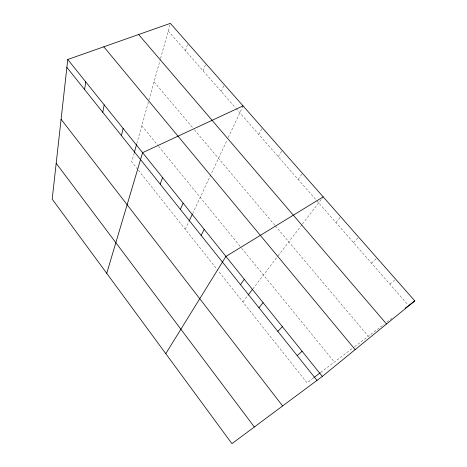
<?xml version="1.0" encoding="UTF-8"?>
<svg xmlns="http://www.w3.org/2000/svg" width="467" height="467" viewBox="0 0 467 467"><rect width="100%" height="100%" fill="white"/><g stroke="black" fill="none" stroke-linecap="round" stroke-linejoin="round"><path stroke-width="0.35" stroke-dasharray="2.33 1.75" d="M134.163 153.059L131.723 161.798L138.01 169.725M136.778 143.69L148.751 100.779M148.944 100.084L160.368 59.146M160.56 58.468L170.356 23.35M185.504 50.734L187.892 43.262M203.192 70.937L205.848 63.646M221.294 91.614L224.23 84.521M185.265 229.291L188.808 221.732M192.626 213.588L227.009 140.176M228.246 137.537L243.062 105.898M258.823 134.478L262.355 127.806M278.279 156.702L282.132 150.263M298.22 179.474L302.406 173.28M242.893 301.939L247.65 295.716M252.805 288.968L277.725 256.377M278.145 255.828L301.991 224.633M302.423 224.067L322.785 197.43M335.901 222.514L340.741 216.805M353.507 242.624L358.662 237.154M371.493 263.16L376.968 257.942M389.863 284.146L395.677 279.184M313.357 378.031L307.058 382.817L218.387 271.041M320.765 372.397L353.986 347.139M354.552 346.712L384.166 324.197M386.962 322.072L393.669 316.976M168.225 30.997L235.555 107.9M236.033 108.449L316.287 200.109M316.76 200.652L408.17 305.056M154.04 81.836L192.55 127.573M194.412 129.779L274.829 225.275M275.297 225.83L368.294 336.263M141.805 125.676L158.243 145.85M158.698 146.405L241.246 247.72M241.702 248.281L334.395 362.036M138.46 170.292L217.949 270.486"/><path stroke-width="0.7" d="M67.756 59.49L52.193 199.123L231.93 443.65L322.318 376.425L414.807 300.906L170.356 23.35L67.756 59.49L322.318 376.425M84.591 89.541L85.741 81.883M102.758 112.278L104.194 104.859M121.402 135.611L123.142 128.443M134.35 152.388L136.592 144.356M106.739 273.329L142.593 152.668L243.062 105.898M160.199 184.161L162.58 177.548M180.385 209.42L183.117 203.116M189.1 221.101L192.328 214.213M201.125 235.38L204.225 229.396M165.779 353.653L225.935 256.424L323.199 196.887M240.476 284.625L244.299 279.289M248.082 295.15L252.378 289.528M258.928 307.718L263.102 302.698M277.818 331.36L282.36 326.678M297.17 355.58L302.096 351.242M313.929 377.593L320.199 372.829M405.181 308.22L408.065 306.031M408.643 305.593L414.807 300.906M138.623 34.529L386.524 323.999M103.808 46.788L355.165 349.602M66.874 67.371L316.994 380.383M61.089 119.266L282.617 405.951M56.186 163.31L254.34 426.984"/></g></svg>
